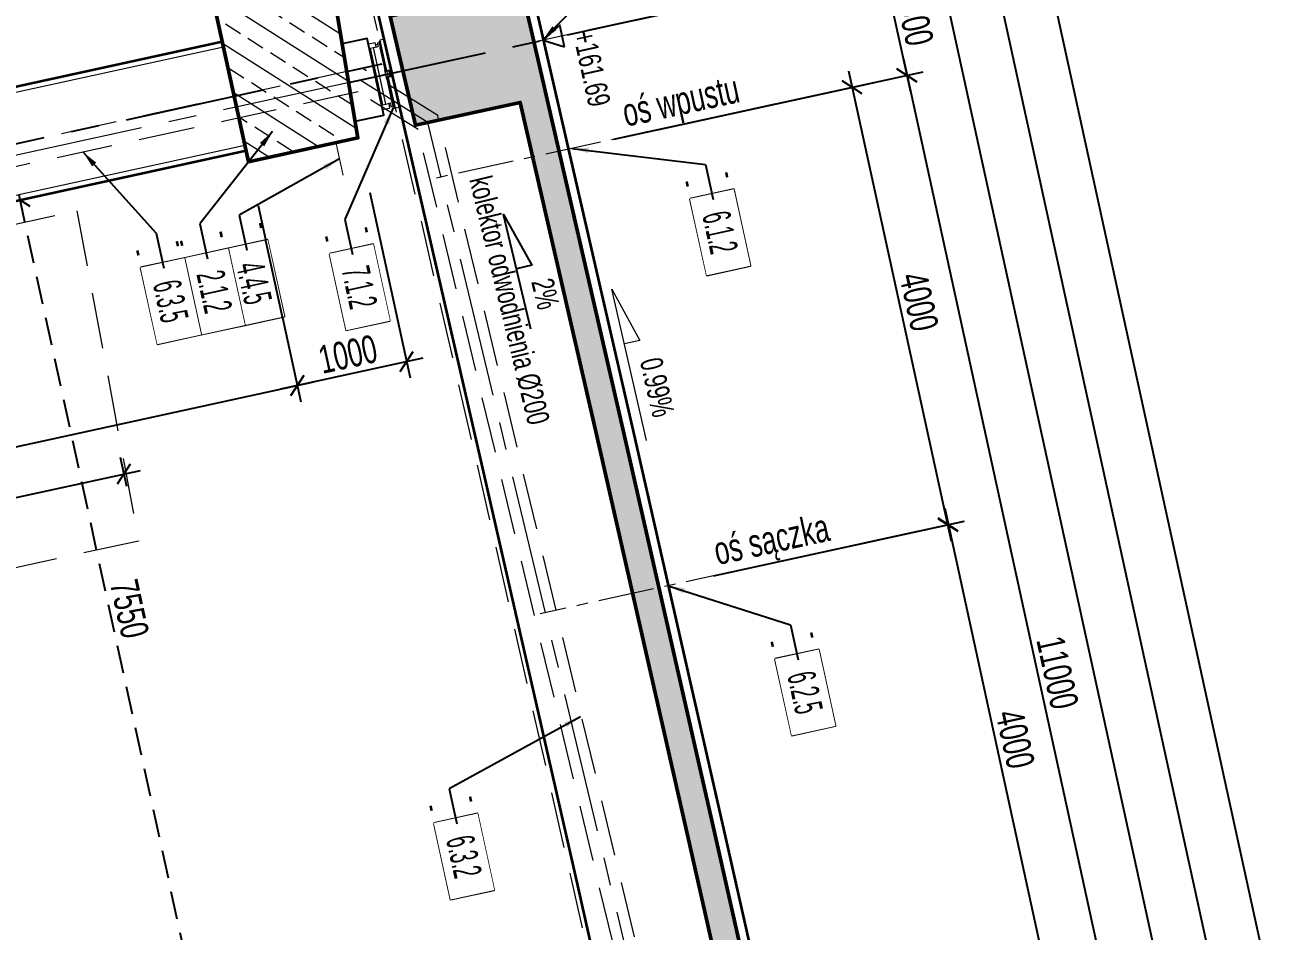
# Model space of a CAD drawing. Header units: metres. Extents: x 8416582 to 8417409, y 5771873 to 5772737.
# Drawn here: x 8416820.13 to 8416831.26, y 5772275.97 to 5772284.07 of the extents above; entities that cross this region are included whole.
import ezdxf
from ezdxf.enums import TextEntityAlignment as Align

# ---------------------------------------------------------------- set-up
doc = ezdxf.new("R2010")
doc.units = ezdxf.units.M
doc.set_wipeout_variables(frame=1)
doc.header["$PDSIZE"] = 0.05
for name, pattern in [('CENTER', [2, 1.25, -0.25, 0.25, -0.25]), ('DASHED', [0.75, 0.5, -0.25]), ('HIDDEN', [0.375, 0.25, -0.125])]:
    doc.linetypes.add(name, pattern=pattern)
for name, color, linetype in [('00RysOpi-T', 2, 'Continuous'), ('AII_M_opisy do legendy', 2, 'Continuous'), ('AII_M_osie główne', 8, 'CENTER'), ('AII_M_podpory', 1, 'Continuous'), ('AII_opis', 1, 'Continuous')]:
    doc.layers.add(name, color=color, linetype=linetype)
for name, color, linetype, lineweight in [('AII_M_konstrukcja 0.00', 8, 'Continuous', 0), ('AII_M_konstrukcja 0.35', 2, 'Continuous', 35), ('AII_M_konstrukcja 0.50', 3, 'Continuous', 50), ('AII_M_kreskowanie', 8, 'Continuous', 0), ('AII_M_linie przerywane', 9, 'DASHED', 18), ('AII_M_niweleta', 2, 'Continuous', 35), ('AII_M_odwodnienie', 8, 'Continuous', 9), ('AII_M_opisy rzedne', 1, 'Continuous', 25), ('AII_M_opisy spadki', 9, 'Continuous', 18), ('AII_M_opisy wymiary', 1, 'Continuous', 25), ('AII_M_robocza', 42, 'Continuous', 30), ('AII_M_skrajnia', 9, 'DASHED', 18), ('AII_M_wymiary', 1, 'Continuous', 25), ('AII_M_wyposazenie', 1, 'Continuous', 25)]:
    doc.layers.add(name, color=color, linetype=linetype, lineweight=lineweight)
doc.styles.add('AII_norm.', font='CDMSIMPL.shx', dxfattribs={"width": 0.7, "bigfont": 'CDMBIGPL.shx'})
doc.styles.add('CDMSTYLE', font='CDMSIMPL.shx', dxfattribs={"width": 0.7, "bigfont": 'CDMBIGPL.shx'})
doc.dimstyles.new('CDM-ME100MM', dxfattribs={"dimscale": 0.1, "dimtxt": 2.5, "dimasz": 1.5, "dimexe": 1.5, "dimexo": 5, "dimgap": 0.5, "dimtad": 1, "dimdec": 0, "dimlfac": 1000, "dimrnd": 1, "dimzin": 9, "dimtxsty": 'CDMSTYLE', "dimblk": 'OBLIQUE', "dimcen": 2.5, "dimdle": 1.5, "dimclrd": 9, "dimclre": 9, "dimclrt": 1, "dimadec": 1, "dimazin": 2, "dimtfac": 1, "dimtdec": 0, "dimtix": 1, "dimtmove": 2, "dimatfit": 3, "dimfxl": 1, "dimtvp": 1, "dimtolj": 1, "dimtzin": 0, "dimlwd": 25, "dimlwe": 25, "dimarcsym": 0})
doc.dimstyles.new('CDM-ME100MM$7', dxfattribs={"dimscale": 0.1, "dimtxt": 2.5, "dimasz": 1.5, "dimexe": 1.5, "dimexo": 5, "dimgap": 0.5, "dimtad": 1, "dimdec": 0, "dimlfac": 1000, "dimrnd": 1, "dimzin": 9, "dimtxsty": 'CDMSTYLE', "dimblk": 'OBLIQUE', "dimcen": 2.5, "dimdle": 1.5, "dimclrd": 9, "dimclre": 9, "dimclrt": 1, "dimadec": 1, "dimazin": 2, "dimtfac": 1, "dimtdec": 0, "dimtix": 1, "dimtmove": 2, "dimatfit": 3, "dimfxl": 1, "dimtvp": 1, "dimtolj": 1, "dimtzin": 0, "dimlwd": 25, "dimlwe": 25, "dimarcsym": 0})

# ---------------------------------------------------------------- blocks, each defined once
blk = doc.blocks.new('OpiNum01')
at = {"layer": 'AII_M_opisy do legendy', "color": 0, "linetype": 'Continuous'}
blk.add_lwpolyline([(-3.5, -2), (3.5, -2), (3.5, 2), (-3.5, 2)], close=True, dxfattribs=at)
at = {"color": 9, "linetype": 'Continuous', "lineweight": 25, "style": 'CDMSTYLE', "width": 0.7, "flags": 1}
for tag, p in [('NAZWAPOL', (-4.1, -6.8)), ('NAZWAANG', (-4.1, -10.48)), ('SPECYF', (-4.1, -14.15)), ('ID', (-4.1, -17.82)), ('BAZA', (-4.1, -21.5)), ('RYSUNEK', (-4.1, -25.17))]:
    blk.add_attdef(tag, p, '', height=2, dxfattribs=at)
at = {"layer": 'AII_M_opisy do legendy', "linetype": 'Continuous', "lineweight": -2, "style": 'CDMSTYLE', "width": 0.5}
blk.add_attdef('NR', text='', height=2.5, dxfattribs=at).set_placement((0, 0), align=Align.MIDDLE)
at = {"color": 0, "linetype": 'Continuous'}
blk.add_wipeout([(-3.5, -2), (3.5, -2), (3.5, 2), (-3.5, 2)], dxfattribs=at).dxf.layer = 'AII_M_opisy do legendy'
blk = doc.blocks.new('OpiTxt01')
at = {"color": 0, "linetype": 'Continuous', "lineweight": 20, "style": 'CDMSTYLE', "width": 0.7}
blk.add_attdef('TEKST_GORNY', (1, 0.89), '', height=2, dxfattribs=at)
at = {"color": 0, "linetype": 'Continuous', "lineweight": -2, "style": 'CDMSTYLE', "width": 0.7}
blk.add_attdef('TEKST_DOLNY', (1.05, -2.73), '', height=2, dxfattribs=at)
blk = doc.blocks.new('_OBLIQUE')
at = {"color": 0, "linetype": 'ByBlock'}
blk.add_line((-0.5, -0.5), (0.5, 0.5), dxfattribs=at)
blk = doc.blocks.new('Łożysko_garnkowe')
at = {"layer": 'AII_M_podpory', "color": 0, "linetype": 'Continuous', "lineweight": -2, "ltscale": 0.01}
for p, q in [((-0.31, 0), (0.31, 0)), ((0.31, 0), (0.31, -0.043)), ((-0.31, -0.043), (-0.31, 0)), ((-0.03, -0.043), (-0.31, -0.043)), ((-0.301, -0.049), (-0.301, -0.043)), ((-0.301, -0.049), (-0.033, -0.049)), ((-0.26, -0.085), (-0.3, -0.085)), ((-0.3, -0.15), (-0.3, -0.085)), ((-0.292, -0.052), (-0.245, -0.052)), ((-0.292, -0.067), (-0.292, -0.052)), ((-0.292, -0.067), (-0.257, -0.067)), ((-0.28, -0.085), (-0.28, -0.067)), ((-0.26, -0.085), (-0.257, -0.085)), ((-0.26, -0.138), (-0.26, -0.085)), ((-0.26, -0.09), (-0.257, -0.09)), ((-0.257, -0.09), (-0.257, -0.067)), ((-0.245, -0.055), (-0.245, -0.049)), ((-0.044, -0.055), (-0.245, -0.055)), ((-0.044, -0.052), (-0.044, -0.049)), ((-0.044, -0.052), (-0.025, -0.052)), ((-0.044, -0.052), (-0.044, -0.058)), ((0.044, -0.058), (-0.044, -0.058)), ((-0.033, -0.043), (-0.033, -0.049)), ((0.03, -0.017), (-0.03, -0.017)), ((-0.03, -0.017), (-0.03, -0.043)), ((-0.025, -0.022), (-0.03, -0.022)), ((-0.025, -0.039), (-0.03, -0.039)), ((0.025, -0.022), (-0.025, -0.022)), ((-0.025, -0.022), (-0.025, -0.052)), ((0.025, -0.022), (0.03, -0.022)), ((0.025, -0.022), (0.025, -0.052)), ((0.025, -0.039), (0.03, -0.039)), ((0.044, -0.052), (0.025, -0.052)), ((0.03, -0.017), (0.03, -0.043)), ((0.31, -0.043), (0.03, -0.043)), ((0.033, -0.043), (0.033, -0.049)), ((0.301, -0.049), (0.033, -0.049)), ((0.044, -0.052), (0.044, -0.049)), ((0.044, -0.052), (0.044, -0.058)), ((0.245, -0.055), (0.044, -0.055)), ((0.245, -0.055), (0.245, -0.049)), ((0.292, -0.052), (0.245, -0.052)), ((0.292, -0.067), (0.257, -0.067)), ((0.257, -0.09), (0.257, -0.067)), ((0.26, -0.085), (0.257, -0.085)), ((0.26, -0.09), (0.257, -0.09)), ((0.26, -0.085), (0.3, -0.085)), ((0.26, -0.138), (0.26, -0.085)), ((0.28, -0.085), (0.28, -0.067)), ((0.292, -0.067), (0.292, -0.052)), ((0.3, -0.15), (0.3, -0.085)), ((0.301, -0.049), (0.301, -0.043)), ((-0.3, -0.15), (0.3, -0.15)), ((0.26, -0.114), (-0.26, -0.114)), ((-0.26, -0.138), (0.26, -0.138))]:
    blk.add_line(p, q, dxfattribs=at)
blk = doc.blocks.new('*D155')
at = {"layer": 'AII_M_opisy wymiary', "color": 9, "lineweight": 25, "transparency": 16777216}
for p, q in [((8416827.758, 5772284.742), (8416828.036, 5772283.471)), ((8416825.562, 5772284.108), (8416827.937, 5772284.627)), ((8416825.788, 5772283.134), (8416828.15, 5772283.65))]:
    blk.add_line(p, q, dxfattribs=at)
at = {"layer": 'Defpoints', "color": 0, "lineweight": 25, "transparency": 16777216}
for p in [(8416825.073, 5772284.002), (8416828.004, 5772283.618), (8416825.299, 5772283.027)]:
    blk.add_point(p, dxfattribs=at)
at = {"layer": 'AII_M_opisy wymiary', "color": 9, "lineweight": 25, "transparency": 16777216, "xscale": 0.15, "yscale": 0.15, "zscale": 0.15}
for p, rotation in [((8416827.79, 5772284.595), 102.3200789319986), ((8416828.004, 5772283.618), 282.3200789319986)]:
    blk.add_blockref('_OBLIQUE', p, dxfattribs=dict(at, rotation=rotation))
at = {"layer": 'AII_M_opisy wymiary', "color": 1, "transparency": 16777216, "insert": (8416828.068, 5772284.144), "char_height": 0.25, "attachment_point": 5, "rotation": 282.3201, "style": 'CDMSTYLE'}
blk.add_mtext('\\A1;1000', dxfattribs=at)
blk = doc.blocks.new('*D156')
at = {"layer": 'AII_M_opisy wymiary', "color": 9, "lineweight": 25, "transparency": 16777216}
for p, q in [((8416828.237, 5772284.846), (8416833.849, 5772259.152)), ((8416825.555, 5772284.107), (8416828.416, 5772284.732)), ((8416831.145, 5772258.715), (8416833.963, 5772259.33))]:
    blk.add_line(p, q, dxfattribs=at)
at = {"layer": 'Defpoints', "color": 0, "lineweight": 25, "transparency": 16777216}
for p in [(8416825.067, 5772284), (8416833.817, 5772259.298), (8416830.657, 5772258.608)]:
    blk.add_point(p, dxfattribs=at)
at = {"layer": 'AII_M_opisy wymiary', "color": 9, "lineweight": 25, "transparency": 16777216, "xscale": 0.15, "yscale": 0.15, "zscale": 0.15}
for p, rotation in [((8416828.269, 5772284.7), 102.3200789319986), ((8416833.817, 5772259.298), 282.3200789319986)]:
    blk.add_blockref('_OBLIQUE', p, dxfattribs=dict(at, rotation=rotation))
at = {"layer": 'AII_M_opisy wymiary', "color": 1, "transparency": 16777216, "insert": (8416831.214, 5772272.036), "char_height": 0.25, "attachment_point": 5, "rotation": 282.3201, "style": 'CDMSTYLE'}
blk.add_mtext('\\A1;26000', dxfattribs=at)
blk = doc.blocks.new('*D158')
at = {"layer": 'AII_M_opisy wymiary', "color": 9, "lineweight": 25, "transparency": 16777216}
for p, q in [((8416828.503, 5772285.825), (8416840.046, 5772232.971)), ((8416824.954, 5772284.897), (8416828.682, 5772285.711)), ((8416836.3, 5772232.306), (8416840.161, 5772233.15))]:
    blk.add_line(p, q, dxfattribs=at)
at = {"layer": 'Defpoints', "color": 0, "lineweight": 25, "transparency": 16777216}
for p in [(8416824.466, 5772284.79), (8416840.014, 5772233.118), (8416835.811, 5772232.2)]:
    blk.add_point(p, dxfattribs=at)
at = {"layer": 'AII_M_opisy wymiary', "color": 9, "lineweight": 25, "transparency": 16777216, "xscale": 0.15, "yscale": 0.15, "zscale": 0.15}
for p, rotation in [((8416828.535, 5772285.679), 102.3200789319986), ((8416840.014, 5772233.118), 282.3200789319986)]:
    blk.add_blockref('_OBLIQUE', p, dxfattribs=dict(at, rotation=rotation))
at = {"layer": 'AII_M_opisy wymiary', "color": 1, "transparency": 16777216, "insert": (8416834.446, 5772259.436), "char_height": 0.25, "attachment_point": 5, "rotation": 282.3201, "style": 'CDMSTYLE'}
blk.add_mtext('\\A1;Lc=53800', dxfattribs=at)
blk = doc.blocks.new('*D159')
at = {"layer": 'AII_M_opisy wymiary', "color": 9, "lineweight": 25, "transparency": 16777216}
for p, q in [((8416828.045, 5772285.725), (8416828.301, 5772284.553)), ((8416824.954, 5772284.897), (8416828.224, 5772285.611)), ((8416825.157, 5772284.02), (8416828.416, 5772284.732))]:
    blk.add_line(p, q, dxfattribs=at)
at = {"layer": 'Defpoints', "color": 0, "lineweight": 25, "transparency": 16777216}
for p in [(8416824.466, 5772284.79), (8416828.269, 5772284.7), (8416824.669, 5772283.913)]:
    blk.add_point(p, dxfattribs=at)
at = {"layer": 'AII_M_opisy wymiary', "color": 9, "lineweight": 25, "transparency": 16777216, "xscale": 0.15, "yscale": 0.15, "zscale": 0.15}
for p, rotation in [((8416828.077, 5772285.579), 102.3200789319986), ((8416828.269, 5772284.7), 282.3200789319986)]:
    blk.add_blockref('_OBLIQUE', p, dxfattribs=dict(at, rotation=rotation))
at = {"layer": 'AII_M_opisy wymiary', "color": 1, "transparency": 16777216, "insert": (8416828.344, 5772285.177), "char_height": 0.25, "attachment_point": 5, "rotation": 282.3201, "style": 'CDMSTYLE'}
blk.add_mtext('\\A1;900', dxfattribs=at)
blk = doc.blocks.new('*D163')
at = {"layer": 'AII_M_opisy wymiary', "color": 9, "lineweight": 25, "transparency": 16777216}
for p, q in [((8416841.413, 5772228.92), (8416828.056, 5772290.078)), ((8416823.988, 5772289.036), (8416828.234, 5772289.963)), ((8416837.121, 5772228.136), (8416841.528, 5772229.098))]:
    blk.add_line(p, q, dxfattribs=at)
at = {"layer": 'Defpoints', "color": 0, "lineweight": 25, "transparency": 16777216}
for p in [(8416828.088, 5772289.931), (8416823.5, 5772288.929), (8416836.633, 5772228.029)]:
    blk.add_point(p, dxfattribs=at)
at = {"layer": 'AII_M_opisy wymiary', "color": 9, "lineweight": 25, "transparency": 16777216, "xscale": 0.15, "yscale": 0.15, "zscale": 0.15}
for p, rotation in [((8416828.088, 5772289.931), 102.3200789319986), ((8416841.381, 5772229.066), 282.3200789319986)]:
    blk.add_blockref('_OBLIQUE', p, dxfattribs=dict(at, rotation=rotation))
at = {"layer": 'AII_M_opisy wymiary', "color": 1, "transparency": 16777216, "insert": (8416834.905, 5772259.536), "char_height": 0.25, "attachment_point": 5, "rotation": 282.3201, "style": 'CDMSTYLE'}
blk.add_mtext('\\A1;62300', dxfattribs=at)
blk = doc.blocks.new('*D166')
at = {"layer": 'AII_M_opisy wymiary', "color": 9, "lineweight": 25, "transparency": 16777216}
for p, q in [((8416821.036, 5772279.946), (8416820.98, 5772280.204)), ((8416817.25, 5772279.236), (8416821.158, 5772280.089)), ((8416817.421, 5772279.156), (8416817.365, 5772279.414))]:
    blk.add_line(p, q, dxfattribs=at)
at = {"layer": 'Defpoints', "color": 0, "lineweight": 25, "transparency": 16777216}
for p in [(8416821.012, 5772280.057), (8416821.143, 5772279.458), (8416817.528, 5772278.668)]:
    blk.add_point(p, dxfattribs=at)
at = {"layer": 'AII_M_opisy wymiary', "color": 9, "lineweight": 25, "transparency": 16777216, "xscale": 0.15, "yscale": 0.15, "zscale": 0.15}
for p, rotation in [((8416821.012, 5772280.057), 12.3200789319986), ((8416817.397, 5772279.268), 192.3200789319986)]:
    blk.add_blockref('_OBLIQUE', p, dxfattribs=dict(at, rotation=rotation))
at = {"layer": 'AII_M_opisy wymiary', "color": 1, "transparency": 16777216, "insert": (8416819.233, 5772279.848), "char_height": 0.25, "attachment_point": 5, "rotation": 12.3201, "style": 'CDMSTYLE'}
blk.add_mtext('\\A1;3700', dxfattribs=at)
blk = doc.blocks.new('*D173')
at = {"layer": 'AII_M_opisy wymiary', "color": 253, "linetype": 'HIDDEN', "lineweight": 25, "transparency": 16777216}
for p, q in [((8416821.728, 5772274.98), (8416820.053, 5772282.649)), ((8416817.427, 5772281.922), (8416820.231, 5772282.535)), ((8416820.109, 5772274.78), (8416821.842, 5772275.158))]:
    blk.add_line(p, q, dxfattribs=at)
at = {"layer": 'Defpoints', "color": 0, "linetype": 'HIDDEN', "lineweight": 25, "transparency": 16777216}
for p in [(8416820.085, 5772282.503), (8416816.939, 5772281.816), (8416819.62, 5772274.673)]:
    blk.add_point(p, dxfattribs=at)
at = {"layer": 'AII_M_opisy wymiary', "color": 253, "linetype": 'HIDDEN', "lineweight": 25, "transparency": 16777216, "xscale": 0.15, "yscale": 0.15, "zscale": 0.15}
for p, rotation in [((8416820.085, 5772282.503), 102.3200789319986), ((8416821.696, 5772275.126), 282.3200789319986)]:
    blk.add_blockref('_OBLIQUE', p, dxfattribs=dict(at, rotation=rotation))
at = {"layer": 'AII_M_opisy wymiary', "color": 253, "linetype": 'HIDDEN', "transparency": 16777216, "insert": (8416821.061, 5772278.852), "char_height": 0.25, "attachment_point": 5, "rotation": 282.3201, "style": 'CDMSTYLE'}
blk.add_mtext('\\A1;7550', dxfattribs=at)
blk = doc.blocks.new('*D179')
at = {"layer": 'AII_M_opisy wymiary', "color": 9, "lineweight": 25, "transparency": 16777216}
for p, q in [((8416822.209, 5772282.455), (8416822.592, 5772280.701)), ((8416816.338, 5772281.684), (8416816.828, 5772279.443)), ((8416816.649, 5772279.557), (8416822.706, 5772280.88))]:
    blk.add_line(p, q, dxfattribs=at)
at = {"layer": 'Defpoints', "color": 0, "lineweight": 25, "transparency": 16777216}
for p in [(8416822.102, 5772282.943), (8416816.231, 5772282.173), (8416822.56, 5772280.848)]:
    blk.add_point(p, dxfattribs=at)
at = {"layer": 'AII_M_opisy wymiary', "color": 9, "lineweight": 25, "transparency": 16777216, "xscale": 0.15, "yscale": 0.15, "zscale": 0.15}
for p, rotation in [((8416822.56, 5772280.848), 12.3200789319986), ((8416816.796, 5772279.589), 192.3200789319986)]:
    blk.add_blockref('_OBLIQUE', p, dxfattribs=dict(at, rotation=rotation))
at = {"layer": 'AII_M_opisy wymiary', "color": 1, "transparency": 16777216, "insert": (8416819.64, 5772280.39), "char_height": 0.25, "attachment_point": 5, "rotation": 12.3201, "style": 'CDMSTYLE'}
blk.add_mtext('\\A1;5900', dxfattribs=at)
blk = doc.blocks.new('*D180')
at = {"layer": 'AII_M_opisy wymiary', "color": 9, "lineweight": 25, "transparency": 16777216}
for p, q in [((8416823.207, 5772282.57), (8416823.569, 5772280.915)), ((8416822.209, 5772282.455), (8416822.592, 5772280.701)), ((8416822.413, 5772280.816), (8416823.683, 5772281.093))]:
    blk.add_line(p, q, dxfattribs=at)
at = {"layer": 'Defpoints', "color": 0, "lineweight": 25, "transparency": 16777216}
for p in [(8416823.1, 5772283.059), (8416822.102, 5772282.943), (8416823.537, 5772281.061)]:
    blk.add_point(p, dxfattribs=at)
at = {"layer": 'AII_M_opisy wymiary', "color": 9, "lineweight": 25, "transparency": 16777216, "xscale": 0.15, "yscale": 0.15, "zscale": 0.15}
for p, rotation in [((8416823.537, 5772281.061), 12.3200789319986), ((8416822.56, 5772280.848), 192.3200789319986)]:
    blk.add_blockref('_OBLIQUE', p, dxfattribs=dict(at, rotation=rotation))
at = {"layer": 'AII_M_opisy wymiary', "color": 1, "transparency": 16777216, "insert": (8416823.011, 5772281.126), "char_height": 0.25, "attachment_point": 5, "rotation": 12.3201, "style": 'CDMSTYLE'}
blk.add_mtext('\\A1;1000', dxfattribs=at)
blk = doc.blocks.new('00kota3')
at = {"color": 0, "linetype": 'Continuous', "lineweight": 25}
blk.add_lwpolyline([(1, 1.73), (-1, 1.73), (0, 0)], close=True, dxfattribs=at)
at = {"color": 0, "linetype": 'Continuous', "lineweight": 25, "style": 'CDMSTYLE', "width": 0.7}
blk.add_attdef('%%P000.000', (0, 2.69), '', height=2, dxfattribs=at)
blk = doc.blocks.new('*D333')
at = {"layer": 'AII_M_opisy wymiary', "color": 9, "lineweight": 25, "transparency": 16777216}
for p, q in [((8416827.972, 5772283.765), (8416830.383, 5772272.724)), ((8416825.386, 5772283.046), (8416828.15, 5772283.65)), ((8416827.816, 5772272.317), (8416830.497, 5772272.903))]:
    blk.add_line(p, q, dxfattribs=at)
at = {"layer": 'Defpoints', "color": 0, "lineweight": 25, "transparency": 16777216}
for p in [(8416824.897, 5772282.94), (8416830.351, 5772272.871), (8416827.327, 5772272.211, 0)]:
    blk.add_point(p, dxfattribs=at)
at = {"layer": 'AII_M_opisy wymiary', "color": 9, "lineweight": 25, "transparency": 16777216, "xscale": 0.15, "yscale": 0.15, "zscale": 0.15}
for p, rotation in [((8416828.004, 5772283.618), 102.3200789319986), ((8416830.351, 5772272.871), 282.3200789319986)]:
    blk.add_blockref('_OBLIQUE', p, dxfattribs=dict(at, rotation=rotation))
at = {"layer": 'AII_M_opisy wymiary', "color": 1, "transparency": 16777216, "insert": (8416829.348, 5772278.282), "char_height": 0.25, "attachment_point": 5, "rotation": 282.3201, "style": 'CDMSTYLE'}
blk.add_mtext('\\A1;11000', dxfattribs=at)
blk = doc.blocks.new('*D340')
at = {"layer": 'AII_M_opisy wymiary', "color": 9, "lineweight": 25, "transparency": 16777216}
for p, q in [((8416827.483, 5772283.658), (8416828.4, 5772279.457)), ((8416825.469, 5772283.064), (8416827.661, 5772283.543)), ((8416826.278, 5772279.147), (8416828.515, 5772279.635))]:
    blk.add_line(p, q, dxfattribs=at)
at = {"layer": 'Defpoints', "color": 0, "lineweight": 25, "transparency": 16777216}
for p in [(8416824.98, 5772282.958, 0), (8416828.368, 5772279.603), (8416825.789, 5772279.04, 0)]:
    blk.add_point(p, dxfattribs=at)
at = {"layer": 'AII_M_opisy wymiary', "color": 9, "lineweight": 25, "transparency": 16777216, "xscale": 0.15, "yscale": 0.15, "zscale": 0.15}
for p, rotation in [((8416827.515, 5772283.511), 102.3200789319986), ((8416828.368, 5772279.603), 282.3200789319986)]:
    blk.add_blockref('_OBLIQUE', p, dxfattribs=dict(at, rotation=rotation))
at = {"layer": 'AII_M_opisy wymiary', "color": 1, "transparency": 16777216, "insert": (8416828.112, 5772281.595), "char_height": 0.25, "attachment_point": 5, "rotation": 282.3201, "style": 'CDMSTYLE'}
blk.add_mtext('\\A1;4000', dxfattribs=at)
blk = doc.blocks.new('*D341')
at = {"layer": 'AII_M_opisy wymiary', "color": 9, "lineweight": 25, "transparency": 16777216}
for p, q in [((8416828.341, 5772279.751), (8416829.258, 5772275.55)), ((8416826.278, 5772279.147), (8416828.519, 5772279.636)), ((8416827.161, 5772275.245), (8416829.373, 5772275.728))]:
    blk.add_line(p, q, dxfattribs=at)
at = {"layer": 'Defpoints', "color": 0, "lineweight": 25, "transparency": 16777216}
for p in [(8416825.789, 5772279.04, 0), (8416829.226, 5772275.696), (8416826.673, 5772275.139)]:
    blk.add_point(p, dxfattribs=at)
at = {"layer": 'AII_M_opisy wymiary', "color": 9, "lineweight": 25, "transparency": 16777216, "xscale": 0.15, "yscale": 0.15, "zscale": 0.15}
for p, rotation in [((8416828.373, 5772279.604), 102.3200789319986), ((8416829.226, 5772275.696), 282.3200789319986)]:
    blk.add_blockref('_OBLIQUE', p, dxfattribs=dict(at, rotation=rotation))
at = {"layer": 'AII_M_opisy wymiary', "color": 1, "transparency": 16777216, "insert": (8416828.971, 5772277.688), "char_height": 0.25, "attachment_point": 5, "rotation": 282.3201, "style": 'CDMSTYLE'}
blk.add_mtext('\\A1;4000', dxfattribs=at)

msp = doc.modelspace()

# ---------------------------------------------------------------- hatches: boundary and pattern name
at = {"layer": 'AII_M_kreskowanie'}
h = msp.add_hatch(dxfattribs=at)
h.set_pattern_fill('ANSI33', color=256, scale=0.05, angle=0.17073)
h.set_pattern_definition([(327.49081, (8416672.13653, 5772223.47514), (0.17063556, 0.2677494), []), (327.49081, (8416672.18508, 5772223.25595), (0.17063556, 0.2677494), [0.15875, -0.079375])])
h.paths.add_polyline_path([(8416822.1235, 5772282.8455), (8416821.5581, 5772285.4345), (8416823.2726, 5772285.809), (8416823.3816, 5772285.4745), (8416824.2676, 5772285.668), (8416824.3805, 5772285.1809), (8416824.0849, 5772285.1163), (8416824.1489, 5772284.8232), (8416823.9597, 5772284.7819), (8416823.8743, 5772285.1727), (8416822.7879, 5772284.9354), (8416823.1005, 5772283.0589)])

# ---------------------------------------------------------------- linework, layer by layer
at = {"layer": 'AII_M_konstrukcja 0.00'}
msp.add_line((8416816.7853, 5772282.7544), (8416821.8995, 5772283.8713), dxfattribs=at)
at = {"layer": 'AII_M_konstrukcja 0.35'}
msp.add_line((8416816.7546, 5772282.7989), (8416821.8888, 5772283.9202), dxfattribs=at)
at = {"layer": 'AII_M_konstrukcja 0.50'}
msp.add_lwpolyline([(8416822.1235, 5772282.8455), (8416821.5581, 5772285.4345), (8416823.2726, 5772285.809), (8416823.3816, 5772285.4745), (8416824.2676, 5772285.668), (8416824.2676, 5772285.668), (8416824.4482, 5772284.8886), (8416823.9597, 5772284.7819), (8416823.8743, 5772285.1727), (8416822.7879, 5772284.9354), (8416823.1005, 5772283.0589)], close=True, dxfattribs=at)
at = {"layer": 'AII_M_odwodnienie', "color": 140, "linetype": 'DASHED'}
for p, q in [((8416823.1397, 5772283.6816, 0), (8416817.2521, 5772282.3957, 0)), ((8416823.8138, 5772283.2586, 0), (8416823.1397, 5772283.6816, 0)), ((8416823.1026, 5772283.4688, 0), (8416817.4076, 5772282.225, 0)), ((8416823.6383, 5772283.1326, 0), (8416823.1026, 5772283.4688, 0)), ((8416829.0637, 5772261.3335, 0), (8416823.8138, 5772283.2586, 0)), ((8416828.8692, 5772261.2869, 0), (8416823.6383, 5772283.1326, 0))]:
    msp.add_line(p, q, dxfattribs=at)
at = {"layer": 'AII_M_odwodnienie', "color": 140, "linetype": 'CENTER'}
for p, q in [((8416823.1211, 5772283.5752, 0), (8416817.3298, 5772282.3104, 0)), ((8416823.726, 5772283.1956, 0), (8416823.1211, 5772283.5752, 0)), ((8416828.9665, 5772261.3102, 0), (8416823.726, 5772283.1956, 0))]:
    msp.add_line(p, q, dxfattribs=at)
at = {"layer": 'AII_M_odwodnienie', "color": 140, "linetype": 'CENTER', "ltscale": 0.4}
for points in [[(8416826.5738, 5772284.3293), (8416824.5371, 5772283.8845)], [(8416827.6131, 5772283.5327), (8416823.7792, 5772282.6953)]]:
    msp.add_lwpolyline(points, dxfattribs=at)
at = {"layer": 'AII_M_odwodnienie', "color": 140, "linetype": 'CENTER', "ltscale": 0.4, "elevation": 0}
msp.add_lwpolyline([(8416828.0852, 5772279.5415), (8416824.7276, 5772278.8082)], dxfattribs=at)
at = {"layer": 'AII_M_opisy spadki'}
msp.add_line((8416825.8723, 5772279.0582, 0), (8416824.9803, 5772282.9577, 0), dxfattribs=at)
at = {"layer": 'AII_M_opisy spadki', "color": 9}
msp.add_lwpolyline([(8416825.6784, 5772280.3544), (8416825.3692, 5772281.7061), (8416825.6172, 5772281.2499), (8416825.6172, 5772281.2499), (8416825.4807, 5772281.2187)], dxfattribs=at)
at = {"layer": 'AII_M_opisy wymiary', "color": 9}
msp.add_lwpolyline([(8416826.3644, 5772288.7773, 0, 0, 0), (8416827.4255, 5772283.919, 0.125, 0, 0), (8416827.5145, 5772283.5112, 0, 0, 0)], format="xyseb", dxfattribs=at)
at = {"layer": 'AII_M_osie główne', "elevation": 0}
msp.add_lwpolyline([(8416823.0202, 5772283.5532), (8416830.9685, 5772285.2891)], dxfattribs=at)
at = {"layer": 'AII_M_robocza', "color": 9, "lineweight": 25}
msp.add_lwpolyline([(8416824.6459, 5772281.3506), (8416824.4006, 5772282.375), (8416824.6532, 5772281.9213), (8416824.5171, 5772281.8887)], dxfattribs=at)
at = {"layer": 'AII_M_skrajnia'}
msp.add_lwpolyline([(8416816.9756, 5772281.6182), (8416820.5904, 5772282.4077), (8416821.1426, 5772279.4575), (8416817.5278, 5772278.6681)], dxfattribs=at)
at = {"layer": 'AII_M_wymiary', "color": 1}
msp.add_lwpolyline([(8416822.9607, 5772283.8981), (8416823.0758, 5772283.2068), (8416823.3316, 5772283.2629), (8416823.1823, 5772283.9468)], close=True, dxfattribs=at)
at = {"layer": 'AII_M_wyposazenie', "const_width": 0.01}
msp.add_lwpolyline([(8416822.9051, 5772283.0162), (8416822.9691, 5772282.7231)], dxfattribs=at)

# ---------------------------------------------------------------- block references
at = {"layer": '00RysOpi-T', "color": 1, "linetype": 'Continuous', "lineweight": 0, "xscale": 0.09999999999999998, "yscale": 0.09999999999999998, "zscale": 0.09999999999999998, "rotation": 282.3200789319986}
for p, values in [((8416822.1738, 5772281.7629), {'NR': '4.4.5'}), ((8416823.1174, 5772281.7247), {'NR': '7.1.2'})]:
    msp.add_blockref('OpiNum01', p, dxfattribs=at).add_auto_attribs(values)
at = {"layer": 'AII_M_opisy rzedne', "color": 1, "linetype": 'Continuous', "xscale": 0.1, "yscale": 0.1, "zscale": 0.1, "rotation": 282.3200789447779}
msp.add_blockref('00kota3', (8416824.7566, 5772283.9324), dxfattribs=at).add_auto_attribs({'%%P000.000': '+161.69'})
at = {"layer": 'AII_M_podpory', "color": 8, "lineweight": 18, "xscale": -1, "rotation": 282.3200789337548}
msp.add_blockref('Łożysko_garnkowe', (8416823.4035, 5772283.6369), dxfattribs=at)

# ---------------------------------------------------------------- texts
at = {"layer": 'AII_M_odwodnienie', "color": 9, "style": 'CDMSTYLE', "width": 0.7}
msp.add_text('kolektor odwodnienia %%C200', height=0.2, rotation=283.46584, dxfattribs=at).set_placement((8416824.359, 5772281.5848), align=Align.CENTER)
at = {"layer": 'AII_M_opisy spadki', "color": 9, "style": 'CDMSTYLE', "width": 0.7}
msp.add_text('0.99%', height=0.2, rotation=282.88532, dxfattribs=at).set_placement((8416825.677, 5772280.8088), align=Align.CENTER)
at = {"layer": 'AII_M_robocza', "color": 9, "lineweight": 25, "style": 'CDMSTYLE', "width": 0.7}
msp.add_text('2%', height=0.2, rotation=283.46599, dxfattribs=at).set_placement((8416824.6788, 5772281.6429), align=Align.CENTER)
at = {"layer": 'AII_opis', "lineweight": 25, "char_height": 0.25, "attachment_point": 7, "rotation": 12.32008, "line_spacing_factor": 1.2, "style": 'AII_norm.'}
for s, insert in [('oś wpustu', (8416825.5117, 5772283.0836)), ('oś sączka', (8416826.3285, 5772279.1677, 0))]:
    msp.add_mtext(s, dxfattribs=dict(at, insert=insert))

# ---------------------------------------------------------------- dimensions: what is measured, and where the dimension line sits
at = {"layer": 'AII_M_opisy wymiary'}
for base, p1, p2, picture, middle in [((8416828.0879, 5772289.9313), (8416836.6326, 5772228.029), (8416823.4996, 5772288.9292), '*D163', (8416834.9054, 5772259.536)), ((8416828.2692, 5772284.6995), (8416824.4659, 5772284.7901), (8416824.6687, 5772283.9132), '*D159', (8416828.3442, 5772285.1765)), ((8416833.8169, 5772259.2983), (8416825.0668, 5772284.0001), (8416830.6566, 5772258.6081), '*D156', (8416831.214, 5772272.0363)), ((8416828.0037, 5772283.618), (8416825.0733, 5772284.0016), (8416825.2993, 5772283.0273), '*D155', (8416828.068, 5772284.1438))]:
    dim = msp.add_linear_dim(base=base, p1=p1, p2=p2, angle=282.32008, dimstyle='CDM-ME100MM', dxfattribs=at)
    dim.commit()
    dim.dimension.update_dxf_attribs({"geometry": picture, "text_midpoint": middle})
dim = msp.add_linear_dim(base=(8416840.0145, 5772233.1178), p1=(8416824.4659, 5772284.7901), p2=(8416835.8113, 5772232.1998), angle=282.32008, text='Lc=<>', dimstyle='CDM-ME100MM', dxfattribs=at)
dim.commit()
dim.dimension.update_dxf_attribs({"geometry": '*D158', "text_midpoint": (8416834.4457, 5772259.4356)})
at = {"layer": 'AII_M_opisy wymiary', "color": 253, "linetype": 'HIDDEN'}
dim = msp.add_linear_dim(base=(8416820.0846, 5772282.5026), p1=(8416819.6203, 5772274.6732), p2=(8416816.9387, 5772281.8155), angle=282.32008, dimstyle='CDM-ME100MM', override={"dimclrd": 253, "dimclre": 253, "dimclrt": 253}, dxfattribs=at)
dim.commit()
dim.dimension.update_dxf_attribs({"geometry": '*D173', "text_midpoint": (8416821.061, 5772278.8519)})
at = {"layer": 'AII_M_opisy wymiary'}
dim = msp.add_linear_dim(base=(8416821.0116, 5772280.0572), p1=(8416817.5278, 5772278.6678), p2=(8416821.1426, 5772279.4575), angle=12.32008, dimstyle='CDM-ME100MM', dxfattribs=at)
dim.commit()
dim.dimension.update_dxf_attribs({"geometry": '*D166', "text_midpoint": (8416819.2334, 5772279.848), "dimtype": 160})

# ---------------------------------------------------------------- leaders
at = {"layer": '00RysOpi-T', "color": 9, "linetype": 'Continuous', "lineweight": 0}
msp.add_leader([(8416824.75, 5772283.931), (8416826.0102, 5772285.2173), (8416825.9419, 5772285.5299)], dimstyle='CDM-ME100MM$7', dxfattribs=at)

# ---------------------------------------------------------------- next in the draw order: linework, layer by layer
at = {"layer": 'AII_M_konstrukcja 0.00'}
msp.add_line((8416822.0915, 5772282.9921), (8416816.9495, 5772281.869), dxfattribs=at)
at = {"layer": 'AII_M_konstrukcja 0.35'}
msp.add_line((8416822.1022, 5772282.9432), (8416816.9387, 5772281.8155), dxfattribs=at)
at = {"layer": 'AII_M_osie główne'}
msp.add_lwpolyline([(8416815.1711, 5772281.9413), (8416823.3172, 5772283.7204)], dxfattribs=at)

# ---------------------------------------------------------------- next in the draw order: block references
at = {"layer": '00RysOpi-T', "color": 1, "linetype": 'Continuous', "lineweight": 0}
for p, xscale, yscale, zscale, rotation, values in [((8416826.3363, 5772282.2156), 0.1, 0.1, 0.1, 282.3200790884503, {'NR': '6.1.2'}), ((8416827.0958, 5772278.1047), 0.1, 0.1, 0.1, 282.3200787572904, {'NR': '6.2.5'}), ((8416824.049, 5772276.6394), 0.09999999999999998, 0.09999999999999998, 0.09999999999999998, 282.3200789319986, {'NR': '6.3.2'})]:
    msp.add_blockref('OpiNum01', p, dxfattribs=dict(at, xscale=xscale, yscale=yscale, zscale=zscale, rotation=rotation)).add_auto_attribs(values)
at = {"layer": 'Defpoints', "color": 250, "linetype": 'Continuous', "lineweight": 0, "xscale": 0.09999999999999998, "yscale": 0.09999999999999998, "zscale": 0.09999999999999998, "rotation": 282.3200789319986}
for p in [(8416822.0415, 5772282.3686), (8416822.9851, 5772282.3304)]:
    msp.add_blockref('OpiTxt01', p, dxfattribs=at).add_auto_attribs({'TEKST_GORNY': '-', 'TEKST_DOLNY': '-'})

# ---------------------------------------------------------------- next in the draw order: dimensions: what is measured, and where the dimension line sits
at = {"layer": 'AII_M_opisy wymiary'}
for base, p1, p2, picture, middle in [((8416823.5367, 5772281.0614), (8416822.1022, 5772282.9432), (8416823.1005, 5772283.0589), '*D180', (8416823.0109, 5772281.1256)), ((8416822.5598, 5772280.848), (8416816.2313, 5772282.1728), (8416822.1022, 5772282.9432), '*D179', (8416819.6403, 5772280.3895))]:
    dim = msp.add_linear_dim(base=base, p1=p1, p2=p2, angle=12.32008, dimstyle='CDM-ME100MM', dxfattribs=at)
    dim.commit()
    dim.dimension.update_dxf_attribs({"geometry": picture, "text_midpoint": middle})

# ---------------------------------------------------------------- next in the draw order: leaders
at = {"layer": '00RysOpi-T', "color": 9, "linetype": 'Continuous', "lineweight": 0}
for points in [[(8416823.4155, 5772283.3259), (8416822.9851, 5772282.3304), (8416823.0533, 5772282.0178)], [(8416822.9369, 5772282.8708), (8416822.0415, 5772282.3686), (8416822.1098, 5772282.056)]]:
    msp.add_leader(points, dimstyle='CDM-ME100MM$7', dxfattribs=at)

# ---------------------------------------------------------------- next in the draw order: hatches: boundary and pattern name
at = {"layer": 'AII_M_kreskowanie'}
h = msp.add_hatch(dxfattribs=at)
h.set_pattern_fill('ANSI33', color=256, scale=0.05, angle=0.17073)
h.set_pattern_definition([(327.49081, (8416672.34332, 5772224.0321), (0.17063556, 0.2677494), []), (327.49081, (8416672.39188, 5772223.8129), (0.17063556, 0.2677494), [0.15875, -0.079375])])
h.paths.add_polyline_path([(8416835.7545, 5772232.4945), (8416835.6697, 5772232.9339), (8416834.9298, 5772236.596), (8416834.1825, 5772240.2567), (8416833.4279, 5772243.9158), (8416832.6658, 5772247.5734), (8416831.8964, 5772251.2295), (8416831.1196, 5772254.884), (8416830.3354, 5772258.5369), (8416829.5438, 5772262.1882), (8416828.7448, 5772265.8379), (8416827.9385, 5772269.486), (8416827.1249, 5772273.1325), (8416826.3038, 5772276.7773), (8416825.4754, 5772280.4205), (8416824.6397, 5772284.0619), (8416824.5336, 5772284.4978), (8416824.2368, 5772284.433), (8416824.1728, 5772284.7261), (8416823.9823, 5772284.6844), (8416824.0725, 5772284.2948), (8416823.388, 5772284.1453), (8416823.6144, 5772283.1711), (8416824.5509, 5772283.3757), (8416825.2409, 5772280.3693), (8416826.0693, 5772276.7261), (8416826.8904, 5772273.0813), (8416827.7041, 5772269.4348), (8416828.5104, 5772265.7867), (8416829.3093, 5772262.137), (8416830.0159, 5772258.8776), (8416829.1764, 5772258.6942), (8416829.3443, 5772257.9121), (8416830.1846, 5772258.0956), (8416830.8851, 5772254.8328), (8416831.6619, 5772251.1783), (8416832.4313, 5772247.5222), (8416833.1934, 5772243.8646), (8416833.948, 5772240.2055), (8416834.6953, 5772236.5448), (8416835.3059, 5772233.5224), (8416834.3692, 5772233.3179), (8416834.5627, 5772232.3366), (8416835.2493, 5772232.4865), (8416835.3277, 5772232.0942), (8416835.5222, 5772232.1367), (8416835.4582, 5772232.4297)])

# ---------------------------------------------------------------- next in the draw order: linework, layer by layer
at = {"layer": 'AII_M_konstrukcja 0.35'}
msp.add_lwpolyline([(8416823.9823, 5772284.6844), (8416823.2007, 5772284.5137), (8416823.3696, 5772283.7846), (8416824.2054, 5772280.1431), (8416825.0338, 5772276.4999), (8416825.8548, 5772272.8551), (8416826.6685, 5772269.2087), (8416827.4748, 5772265.5606), (8416828.2737, 5772261.9108), (8416829.0653, 5772258.2595), (8416829.8495, 5772254.6066), (8416830.6263, 5772250.9521), (8416831.3957, 5772247.296), (8416832.1578, 5772243.6384), (8416832.9125, 5772239.9793), (8416833.6597, 5772236.3187), (8416834.3996, 5772232.6565), (8416834.5461, 5772231.9235), (8416835.3277, 5772232.0942)], dxfattribs=at)
at = {"layer": 'AII_M_konstrukcja 0.50'}
msp.add_lwpolyline([(8416827.1249, 5772273.1325), (8416826.3038, 5772276.7773), (8416825.4754, 5772280.4205), (8416824.6397, 5772284.0619), (8416824.4708, 5772284.7911), (8416823.9823, 5772284.6844), (8416824.0725, 5772284.2948), (8416823.388, 5772284.1453), (8416823.6144, 5772283.1711), (8416824.5509, 5772283.3757), (8416825.2409, 5772280.3693), (8416826.0693, 5772276.7261), (8416826.8904, 5772273.0813)], dxfattribs=at)
at = {"layer": 'AII_M_linie przerywane'}
msp.add_lwpolyline([(8416823.1606, 5772284.505), (8416823.3295, 5772283.7758), (8416824.1653, 5772280.1343), (8416824.9937, 5772276.4912), (8416825.8147, 5772272.8464), (8416826.6284, 5772269.1999), (8416827.4347, 5772265.5518), (8416828.2337, 5772261.9021), (8416829.0252, 5772258.2508), (8416829.8094, 5772254.5978), (8416830.5863, 5772250.9434), (8416831.3557, 5772247.2873), (8416832.1177, 5772243.6297), (8416832.8724, 5772239.9706), (8416833.6197, 5772236.3099), (8416834.3595, 5772232.6478), (8416834.5061, 5772231.9147)], dxfattribs=at)

# ---------------------------------------------------------------- next in the draw order: block references
at = {"layer": '00RysOpi-T', "color": 1, "linetype": 'Continuous', "lineweight": 0, "xscale": 0.1, "yscale": 0.1, "zscale": 0.1, "rotation": 282.320079948048}
msp.add_blockref('OpiNum01', (8416821.8213, 5772281.6859), dxfattribs=at).add_auto_attribs({'NR': '2.1.2'})
at = {"layer": 'Defpoints', "color": 250, "linetype": 'Continuous', "lineweight": 0}
for p, xscale, yscale, zscale, rotation in [((8416826.204, 5772282.8213), 0.1, 0.1, 0.1, 282.3200790884503), ((8416826.9636, 5772278.7104), 0.1, 0.1, 0.1, 282.3200787572904), ((8416823.9167, 5772277.2452), 0.09999999999999998, 0.09999999999999998, 0.09999999999999998, 282.3200789319986)]:
    msp.add_blockref('OpiTxt01', p, dxfattribs=dict(at, xscale=xscale, yscale=yscale, zscale=zscale, rotation=rotation)).add_auto_attribs({'TEKST_GORNY': '-', 'TEKST_DOLNY': '-'})

# ---------------------------------------------------------------- next in the draw order: dimensions: what is measured, and where the dimension line sits
at = {"layer": 'AII_M_opisy wymiary'}
for base, p1, p2, picture, middle in [((8416830.3509, 5772272.871), (8416824.8973, 5772282.9395), (8416827.3275, 5772272.2107, 0), '*D333', (8416829.3483, 5772278.2818)), ((8416828.368, 5772279.6033), (8416824.9803, 5772282.9577, 0), (8416825.7893, 5772279.0401, 0), '*D340', (8416828.1122, 5772281.5946)), ((8416829.2264, 5772275.6965), (8416825.7893, 5772279.0401, 0), (8416826.6729, 5772275.1388), '*D341', (8416828.9706, 5772277.6877))]:
    dim = msp.add_linear_dim(base=base, p1=p1, p2=p2, angle=282.32008, dimstyle='CDM-ME100MM', dxfattribs=at)
    dim.commit()
    dim.dimension.update_dxf_attribs({"geometry": picture, "text_midpoint": middle})

# ---------------------------------------------------------------- next in the draw order: leaders
at = {"layer": '00RysOpi-T', "color": 9, "linetype": 'Continuous', "lineweight": 0}
for points in [[(8416825.0124, 5772282.9647), (8416826.204, 5772282.8213), (8416826.2723, 5772282.5087)], [(8416825.8723, 5772279.0582), (8416826.9636, 5772278.7104), (8416827.0318, 5772278.3977)], [(8416825.0879, 5772277.8879), (8416823.9167, 5772277.2452), (8416823.985, 5772276.9325)]]:
    msp.add_leader(points, dimstyle='CDM-ME100MM$7', dxfattribs=at)

# ---------------------------------------------------------------- next in the draw order: block references
at = {"layer": 'Defpoints', "color": 250, "linetype": 'Continuous', "lineweight": 0, "xscale": 0.1, "yscale": 0.1, "zscale": 0.1, "rotation": 282.320079948048}
msp.add_blockref('OpiTxt01', (8416821.689, 5772282.2916), dxfattribs=at).add_auto_attribs({'TEKST_GORNY': '-', 'TEKST_DOLNY': '-'})

# ---------------------------------------------------------------- next in the draw order: leaders
at = {"layer": '00RysOpi-T', "color": 9, "linetype": 'Continuous', "lineweight": 0}
msp.add_leader([(8416822.3383, 5772283.1164), (8416821.689, 5772282.2916), (8416821.7573, 5772281.979)], dimstyle='CDM-ME100MM$7', dxfattribs=at)

# ---------------------------------------------------------------- next in the draw order: block references
at = {"layer": '00RysOpi-T', "color": 1, "linetype": 'Continuous', "lineweight": 0, "xscale": 0.1, "yscale": 0.1, "zscale": 0.1, "rotation": 282.3200807456763}
msp.add_blockref('OpiNum01', (8416821.4305, 5772281.6006), dxfattribs=at).add_auto_attribs({'NR': '6.3.5'})

# ---------------------------------------------------------------- next in the draw order: linework, layer by layer
at = {"layer": 'AII_M_niweleta'}
msp.add_lwpolyline([(8416820.7889, 5772300.7829), (8416821.3062, 5772298.6288), (8416822.1713, 5772294.9942), (8416823.0291, 5772291.3579), (8416823.8796, 5772287.7198), (8416824.7227, 5772284.0801), (8416825.5585, 5772280.4386), (8416826.3869, 5772276.7955), (8416827.2079, 5772273.1506)], dxfattribs=at)

# ---------------------------------------------------------------- next in the draw order: block references
at = {"layer": 'Defpoints', "color": 250, "linetype": 'Continuous', "lineweight": 0, "xscale": 0.1, "yscale": 0.1, "zscale": 0.1, "rotation": 282.3200807456763}
msp.add_blockref('OpiTxt01', (8416821.2982, 5772282.2063), dxfattribs=at).add_auto_attribs({'TEKST_GORNY': '-', 'TEKST_DOLNY': '-'})

# ---------------------------------------------------------------- next in the draw order: leaders
at = {"layer": '00RysOpi-T', "color": 9, "linetype": 'Continuous', "lineweight": 0}
msp.add_leader([(8416820.6459, 5772282.9322, 0), (8416821.2982, 5772282.2063), (8416821.3665, 5772281.8937)], dimstyle='CDM-ME100MM$7', dxfattribs=at)

doc.saveas('drawing.dxf')
